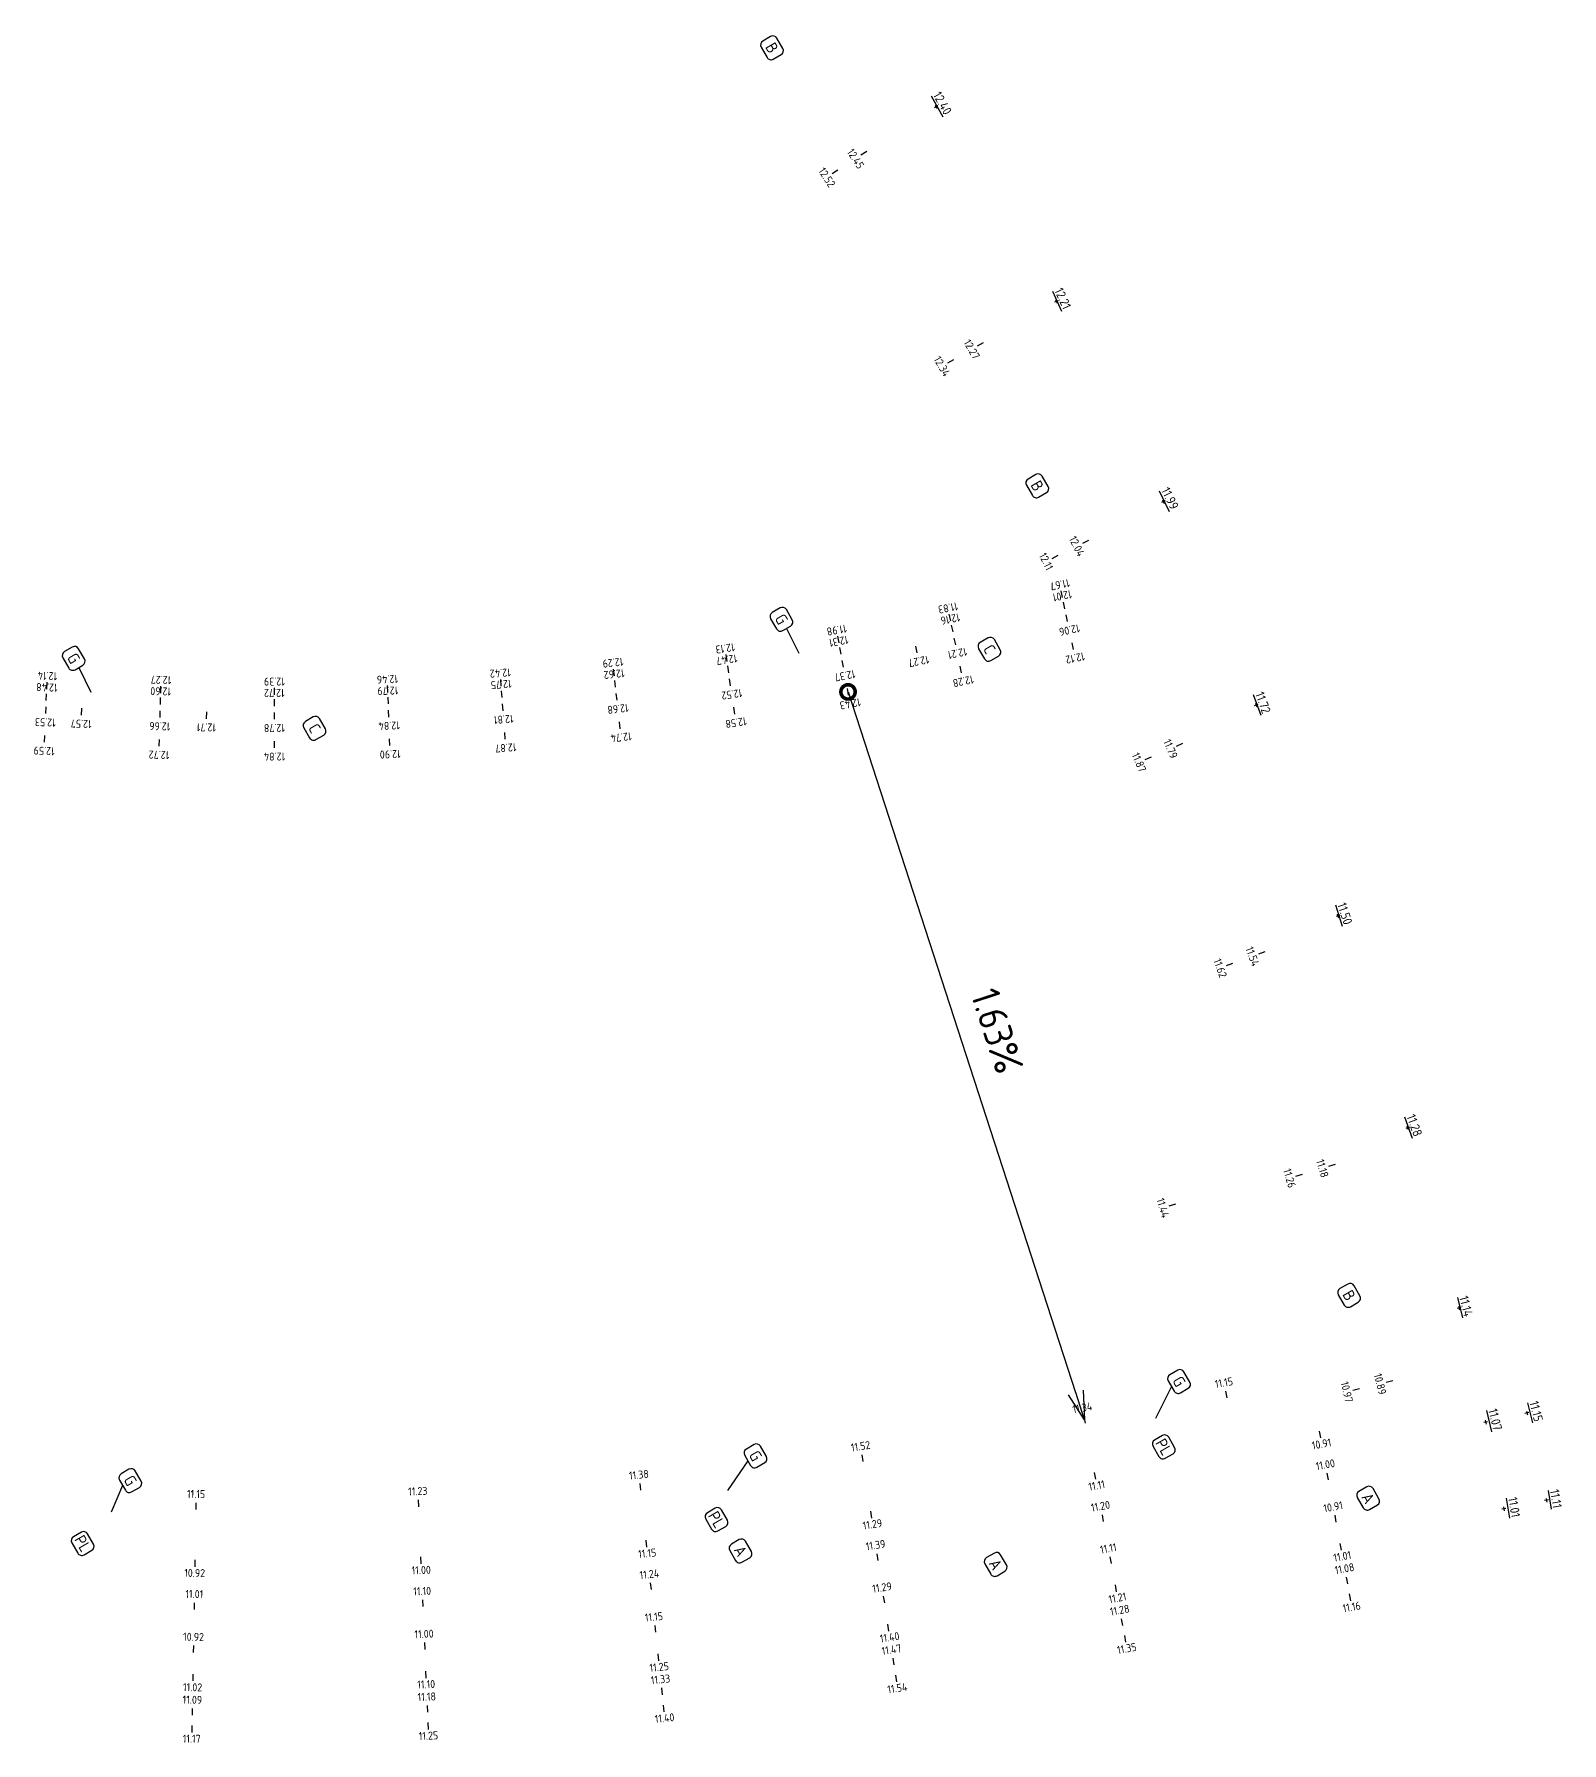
# Model space of a CAD drawing. Header units: metres. Extents: x 117856 to 119829, y 6148158 to 6148674.
# Drawn here: x 119695.1 to 119828.7, y 6148306.2 to 6148455.7 of the extents above; entities that cross this region are included whole.
import ezdxf
from ezdxf.enums import TextEntityAlignment as Align

# ---------------------------------------------------------------- set-up
doc = ezdxf.new("R2010")
doc.units = ezdxf.units.M
doc.header["$LTSCALE"] = 0.4
doc.layers.get('0').update_dxf_attribs({"linetype": 'CONTINUOUS'})
doc.layers.get('DEFPOINTS').update_dxf_attribs({"color": 5, "linetype": 'CONTINUOUS'})
doc.layers.add('05_Öb-typ', color=1, linetype='CONTINUOUS')
doc.layers.add('M-351', color=1, linetype='CONTINUOUS')
doc.styles.add('ISO', font='iso.shx')
doc.styles.add('ISO-Anno-50', font='iso.shx', dxfattribs={"height": 5})
doc.dimstyles.new('BH90', dxfattribs={"dimtxt": 2.5, "dimasz": 2.5, "dimexe": 1.5, "dimexo": 5, "dimgap": 2, "dimtad": 1, "dimzin": 0, "dimdsep": 46, "dimtxsty": 'ISO', "dimblk1": 'ARCHTICK', "dimblk2": 'ARCHTICK', "dimsah": 1, "dimcen": 1.5, "dimadec": 0, "dimazin": 0, "dimtfac": 1, "dimtix": 1, "dimtmove": 0, "dimatfit": 3, "dimldrblk": 'ARCHTICK', "dimfxl": 1, "dimtolj": 1, "dimtzin": 0, "dimarcsym": 0})

# ---------------------------------------------------------------- blocks, each defined once
blk = doc.blocks.new('_zniv')
at = {"color": 0}
for p, q in [((-0.43, 0), (0.43, 0)), ((0, 0.43), (0, -0.43))]:
    blk.add_line(p, q, dxfattribs=at)
at = {"style": 'ISO'}
blk.add_attdef('ZNIV', text='', height=2, dxfattribs=at).set_placement((0, 0), align=Align.BOTTOM_CENTER)
blk = doc.blocks.new('_mkhjd')
blk.add_line((0.75, 0), (-0.75, 0))
at = {"style": 'ISO'}
blk.add_attdef('H', text='', height=1.75, rotation=270, dxfattribs=at).set_placement((0.75, 0), align=Align.CENTER)
blk = doc.blocks.new('_DotSmall')
at = {"color": 0, "linetype": 'ByBlock', "const_width": 0.5}
blk.add_lwpolyline([(-0.0625, 0, 1), (0.0625, 0, 1)], format="xyb", close=True, dxfattribs=at)
blk = doc.blocks.new('_Open30')
at = {"color": 0, "linetype": 'ByBlock', "lineweight": -2}
for p, q in [((-1, 0.268), (0, 0)), ((0, 0), (-1, -0.268)), ((0, 0), (-1, 0))]:
    blk.add_line(p, q, dxfattribs=at)
blk = doc.blocks.new('*D85')
at = {"layer": 'DEFPOINTS', "color": 0, "transparency": 16777216}
for p in [(119766.3, 6148398.12, 12.43), (119786.99, 6148334.45, 11.34), (119786.99, 6148334.45)]:
    blk.add_point(p, dxfattribs=at)
at = {"layer": 'M-351', "color": 0, "lineweight": -2, "transparency": 16777216}
blk.add_line((119766.3, 6148398.12), (119786.21, 6148336.83), dxfattribs=at)
at = {"layer": 'M-351', "color": 0, "lineweight": -2, "transparency": 16777216, "xscale": 2.5, "yscale": 2.5, "zscale": 2.5}
for name, p, rotation in [('_DotSmall', (119766.3, 6148398.12), 107.9976935556587), ('_Open30', (119786.99, 6148334.45), 287.9976935556588)]:
    blk.add_blockref(name, p, dxfattribs=dict(at, rotation=rotation))
at = {"layer": 'M-351', "color": 0, "transparency": 16777216, "insert": (119779.35, 6148368.48), "char_height": 2.5, "attachment_point": 5, "rotation": 287.9977, "style": 'ISO'}
blk.add_mtext('\\A1;1.63%', dxfattribs=at)
blk = doc.blocks.new('_ARCHTICK')
at = {"color": 0, "linetype": 'ByBlock', "const_width": 0.15}
blk.add_lwpolyline([(-0.5, -0.5), (0.5, 0.5)], dxfattribs=at)
blk = doc.blocks.new('_OVERB')
for p, q in [((-2.29, 0.99), (-2.29, -0.99)), ((1.29, 1.99), (-1.29, 1.99)), ((2.29, -0.99), (2.29, 0.99)), ((-1.29, -1.99), (1.29, -1.99))]:
    blk.add_line(p, q)
for centre, start, end in [((-1.29, 0.99), 90, 180), ((1.29, 0.99), 0, 90), ((-1.29, -0.99), 180, 270), ((1.29, -0.99), 270, 0)]:
    blk.add_arc(centre, 1, start, end)
at = {"style": 'ISO'}
blk.add_attdef('NR', text='', height=2.5, dxfattribs=at).set_placement((0, 0), align=Align.MIDDLE_CENTER)

msp = doc.modelspace()

# ---------------------------------------------------------------- linework, layer by layer
at = {"layer": 'M-351'}
for p, q in [((119760.913, 6148403.668), (119761.984, 6148401.515)), ((119699.004, 6148400.245), (119700.075, 6148398.092)), ((119794.582, 6148337.361), (119793.182, 6148334.552)), ((119757.535, 6148330.855), (119755.759, 6148328.255)), ((119702.847, 6148328.693), (119701.832, 6148326.351))]:
    msp.add_line(p, q, dxfattribs=at)

# ---------------------------------------------------------------- block references
at = {"layer": '05_Öb-typ', "rotation": 300.121019869498}
for p, xscale, yscale, zscale, values in [((119759.648, 6148454.466), 0.4000000001749886, 0.4000000001749886, 0.4000000001749886, {'NR': 'B'}), ((119782.854, 6148416.149), 0.4000000001749886, 0.4000000001749886, 0.4000000001749886, {'NR': 'B'}), ((119760.475, 6148404.474), 0.4000000001749886, 0.4000000001749886, 0.4000000001749886, {'NR': 'G'}), ((119778.669, 6148401.851), 0.4000000001749886, 0.4000000001749886, 0.4000000001749886, {'NR': 'C'}), ((119698.566, 6148401.051), 0.4000000001749886, 0.4000000001749886, 0.4000000001749886, {'NR': 'G'}), ((119719.638, 6148394.935), 0.4000000001749886, 0.4000000001749886, 0.4000000001749886, {'NR': 'C'}), ((119810.131, 6148345.327), 0.4000000001749886, 0.4000000001749886, 0.4000000001749886, {'NR': 'B'}), ((119795.256, 6148337.789), 0.4000000001749888, 0.4000000001749888, 0.4000000001749888, {'NR': 'G'}), ((119793.924, 6148332.069), 0.4000000001749886, 0.4000000001749886, 0.4000000001749886, {'NR': 'PL'}), ((119758.209, 6148331.284), 0.4000000001749887, 0.4000000001749887, 0.4000000001749887, {'NR': 'G'}), ((119703.52, 6148329.122), 0.4000000001749887, 0.4000000001749887, 0.4000000001749887, {'NR': 'G'}), ((119811.797, 6148327.585), 0.4000000001749886, 0.4000000001749886, 0.4000000001749886, {'NR': 'A'}), ((119754.799, 6148325.713), 0.4000000001749886, 0.4000000001749886, 0.4000000001749886, {'NR': 'PL'}), ((119699.356, 6148323.617), 0.4000000001749886, 0.4000000001749886, 0.4000000001749886, {'NR': 'PL'}), ((119756.899, 6148322.966), 0.4000000001749886, 0.4000000001749886, 0.4000000001749886, {'NR': 'A'}), ((119779.215, 6148321.79), 0.4000000001749886, 0.4000000001749886, 0.4000000001749886, {'NR': 'A'})]:
    msp.add_blockref('_OVERB', p, dxfattribs=dict(at, xscale=xscale, yscale=yscale, zscale=zscale)).add_auto_attribs(values)
at = {"layer": 'M-351'}
ref = msp.add_blockref('_zniv', (119774.006, 6148449.313), dxfattribs=dict(at, xscale=0.4, yscale=0.4, zscale=0.4, rotation=299.4627386703572))
ref.add_attrib('ZNIV', '%%u12.40', dxfattribs={"layer": '0', "color": 4, "height": 0.8, "rotation": 299.46274, "style": 'ISO'}).set_placement((119774.006, 6148449.313), align=Align.BOTTOM_CENTER)
ref = msp.add_blockref('_mkhjd', (119767.679, 6148445.227), dxfattribs=dict(at, xscale=0.4, yscale=0.4, zscale=0.4, rotation=32.99444454247052))
ref.add_attrib('H', '12.45', dxfattribs={"color": 0, "height": 0.7, "rotation": 302.99444, "style": 'ISO-Anno-50'}).set_placement((119767.259, 6148444.955), align=Align.TOP_CENTER)
ref = msp.add_blockref('_mkhjd', (119765.163, 6148443.593), dxfattribs=dict(at, xscale=0.4, yscale=0.4, zscale=0.4, rotation=32.99444454257699))
ref.add_attrib('H', '12.52', dxfattribs={"color": 0, "height": 0.7, "rotation": 302.99444, "style": 'ISO-Anno-50'}).set_placement((119764.743, 6148443.321), align=Align.TOP_CENTER)
ref = msp.add_blockref('_zniv', (119784.511, 6148432.272), dxfattribs=dict(at, xscale=0.4, yscale=0.4, zscale=0.4, rotation=294.524997177676))
ref.add_attrib('ZNIV', '%%u12.21', dxfattribs={"layer": '0', "color": 4, "height": 0.8, "rotation": 294.525, "style": 'ISO'}).set_placement((119784.511, 6148432.272), align=Align.BOTTOM_CENTER)
ref = msp.add_blockref('_mkhjd', (119777.865, 6148428.512), dxfattribs=dict(at, xscale=0.4, yscale=0.4, zscale=0.4, rotation=29.72039999886137))
ref.add_attrib('H', '12.27', dxfattribs={"color": 0, "height": 0.7, "rotation": 299.7204, "style": 'ISO-Anno-50'}).set_placement((119777.431, 6148428.264), align=Align.TOP_CENTER)
ref = msp.add_blockref('_mkhjd', (119775.259, 6148427.024), dxfattribs=dict(at, xscale=0.4, yscale=0.4, zscale=0.4, rotation=29.72039999894546))
ref.add_attrib('H', '12.34', dxfattribs={"color": 0, "height": 0.7, "rotation": 299.7204, "style": 'ISO-Anno-50'}).set_placement((119774.825, 6148426.776), align=Align.TOP_CENTER)
ref = msp.add_blockref('_zniv', (119793.887, 6148414.769), dxfattribs=dict(at, xscale=0.4, yscale=0.4, zscale=0.4, rotation=296.0538617421579))
ref.add_attrib('ZNIV', '%%u11.99', dxfattribs={"layer": '0', "color": 4, "height": 0.8, "rotation": 296.05386, "style": 'ISO'}).set_placement((119793.887, 6148414.769), align=Align.BOTTOM_CENTER)
ref = msp.add_blockref('_mkhjd', (119787.08, 6148411.242), dxfattribs=dict(at, xscale=0.4, yscale=0.4, zscale=0.4, rotation=26.44635545532992))
ref.add_attrib('H', '12.04', dxfattribs={"color": 0, "height": 0.7, "rotation": 296.44636, "style": 'ISO-Anno-50'}).set_placement((119786.632, 6148411.019), align=Align.TOP_CENTER)
ref = msp.add_blockref('_mkhjd', (119784.394, 6148409.906), dxfattribs=dict(at, xscale=0.4, yscale=0.4, zscale=0.4, rotation=26.44635545529547))
ref.add_attrib('H', '12.11', dxfattribs={"color": 0, "height": 0.7, "rotation": 296.44636, "style": 'ISO-Anno-50'}).set_placement((119783.946, 6148409.683), align=Align.TOP_CENTER)
ref = msp.add_blockref('_mkhjd', (119785.013, 6148406.667), dxfattribs=dict(at, xscale=0.4, yscale=0.4, zscale=0.4, rotation=281.7116017137736))
ref.add_attrib('H', '11.67', dxfattribs={"color": 0, "height": 0.7, "rotation": 191.7116, "style": 'ISO-Anno-50'}).set_placement((119784.912, 6148407.157), align=Align.TOP_CENTER)
ref = msp.add_blockref('_mkhjd', (119775.222, 6148404.638), dxfattribs=dict(at, xscale=0.4, yscale=0.4, zscale=0.4, rotation=281.7116017137736))
ref.add_attrib('H', '11.83', dxfattribs={"color": 0, "height": 0.7, "rotation": 191.7116, "style": 'ISO-Anno-50'}).set_placement((119775.12, 6148405.127), align=Align.TOP_CENTER)
ref = msp.add_blockref('_mkhjd', (119785.216, 6148405.688), dxfattribs=dict(at, xscale=0.4, yscale=0.4, zscale=0.4, rotation=281.7116017137736))
ref.add_attrib('H', '12.01', dxfattribs={"color": 0, "height": 0.7, "rotation": 191.7116, "style": 'ISO-Anno-50'}).set_placement((119785.115, 6148406.178), align=Align.TOP_CENTER)
ref = msp.add_blockref('_mkhjd', (119775.425, 6148403.658), dxfattribs=dict(at, xscale=0.4, yscale=0.4, zscale=0.4, rotation=281.7116017137736))
ref.add_attrib('H', '12.16', dxfattribs={"color": 0, "height": 0.7, "rotation": 191.7116, "style": 'ISO-Anno-50'}).set_placement((119775.323, 6148404.148), align=Align.TOP_CENTER)
ref = msp.add_blockref('_mkhjd', (119785.45, 6148404.562), dxfattribs=dict(at, xscale=0.4, yscale=0.4, zscale=0.4, rotation=281.7116017137736))
ref.add_attrib('H', '12.06', dxfattribs={"color": 0, "height": 0.7, "rotation": 191.7116, "style": 'ISO-Anno-50'}).set_placement((119785.551, 6148404.073), align=Align.BOTTOM_CENTER)
ref = msp.add_blockref('_mkhjd', (119765.464, 6148402.693), dxfattribs=dict(at, xscale=0.4, yscale=0.4, zscale=0.4, rotation=280.3671024652076))
ref.add_attrib('H', '11.98', dxfattribs={"color": 0, "height": 0.7, "rotation": 190.3671, "style": 'ISO-Anno-50'}).set_placement((119765.374, 6148403.185), align=Align.TOP_CENTER)
ref = msp.add_blockref('_mkhjd', (119765.644, 6148401.709), dxfattribs=dict(at, xscale=0.4, yscale=0.4, zscale=0.4, rotation=280.367102465202))
ref.add_attrib('H', '12.31', dxfattribs={"color": 0, "height": 0.7, "rotation": 190.3671, "style": 'ISO-Anno-50'}).set_placement((119765.554, 6148402.201), align=Align.TOP_CENTER)
ref = msp.add_blockref('_mkhjd', (119775.658, 6148402.532), dxfattribs=dict(at, xscale=0.4, yscale=0.4, zscale=0.4, rotation=281.7116017137736))
ref.add_attrib('H', '12.21', dxfattribs={"color": 0, "height": 0.7, "rotation": 191.7116, "style": 'ISO-Anno-50'}).set_placement((119775.759, 6148402.043), align=Align.BOTTOM_CENTER)
ref = msp.add_blockref('_mkhjd', (119755.673, 6148401.082), dxfattribs=dict(at, xscale=0.4, yscale=0.4, zscale=0.4, rotation=278.3143518041086))
ref.add_attrib('H', '12.13', dxfattribs={"color": 0, "height": 0.7, "rotation": 188.31435, "style": 'ISO-Anno-50'}).set_placement((119755.601, 6148401.577), align=Align.TOP_CENTER)
ref = msp.add_blockref('_mkhjd', (119755.818, 6148400.093), dxfattribs=dict(at, xscale=0.4, yscale=0.4, zscale=0.4, rotation=278.3143518040886))
ref.add_attrib('H', '12.47', dxfattribs={"color": 0, "height": 0.7, "rotation": 188.31435, "style": 'ISO-Anno-50'}).set_placement((119755.746, 6148400.588), align=Align.TOP_CENTER)
ref = msp.add_blockref('_mkhjd', (119772.28, 6148401.832), dxfattribs=dict(at, xscale=0.4, yscale=0.4, zscale=0.4, rotation=281.7116017137736))
ref.add_attrib('H', '12.27', dxfattribs={"color": 0, "height": 0.7, "rotation": 191.7116, "style": 'ISO-Anno-50'}).set_placement((119772.381, 6148401.342), align=Align.BOTTOM_CENTER)
ref = msp.add_blockref('_mkhjd', (119785.957, 6148402.114), dxfattribs=dict(at, xscale=0.4, yscale=0.4, zscale=0.4, rotation=281.7116017137736))
ref.add_attrib('H', '12.12', dxfattribs={"color": 0, "height": 0.7, "rotation": 191.7116, "style": 'ISO-Anno-50'}).set_placement((119786.059, 6148401.625), align=Align.BOTTOM_CENTER)
ref = msp.add_blockref('_mkhjd', (119696.227, 6148398.664), dxfattribs=dict(at, xscale=0.4, yscale=0.4, zscale=0.4, rotation=267.5166371614516))
ref.add_attrib('H', '12.14', dxfattribs={"color": 0, "height": 0.7, "rotation": 177.51664, "style": 'ISO-Anno-50'}).set_placement((119696.249, 6148399.163), align=Align.TOP_CENTER)
ref = msp.add_blockref('_mkhjd', (119735.95, 6148398.918), dxfattribs=dict(at, xscale=0.4, yscale=0.4, zscale=0.4, rotation=274.2088504818545))
ref.add_attrib('H', '12.42', dxfattribs={"color": 0, "height": 0.7, "rotation": 184.20885, "style": 'ISO-Anno-50'}).set_placement((119735.913, 6148399.417), align=Align.TOP_CENTER)
ref = msp.add_blockref('_mkhjd', (119745.831, 6148399.824), dxfattribs=dict(at, xscale=0.4, yscale=0.4, zscale=0.4, rotation=276.2616011429873))
ref.add_attrib('H', '12.29', dxfattribs={"color": 0, "height": 0.7, "rotation": 186.2616, "style": 'ISO-Anno-50'}).set_placement((119745.777, 6148400.321), align=Align.TOP_CENTER)
ref = msp.add_blockref('_mkhjd', (119745.94, 6148398.83), dxfattribs=dict(at, xscale=0.4, yscale=0.4, zscale=0.4, rotation=276.2616011429744))
ref.add_attrib('H', '12.62', dxfattribs={"color": 0, "height": 0.7, "rotation": 186.2616, "style": 'ISO-Anno-50'}).set_placement((119745.886, 6148399.327), align=Align.TOP_CENTER)
ref = msp.add_blockref('_mkhjd', (119765.851, 6148400.578), dxfattribs=dict(at, xscale=0.4, yscale=0.4, zscale=0.4, rotation=280.367102465212))
ref.add_attrib('H', '12.37', dxfattribs={"color": 0, "height": 0.7, "rotation": 190.3671, "style": 'ISO-Anno-50'}).set_placement((119765.941, 6148400.086), align=Align.BOTTOM_CENTER)
ref = msp.add_blockref('_mkhjd', (119776.165, 6148400.084), dxfattribs=dict(at, xscale=0.4, yscale=0.4, zscale=0.4, rotation=281.7116017137736))
ref.add_attrib('H', '12.28', dxfattribs={"color": 0, "height": 0.7, "rotation": 191.7116, "style": 'ISO-Anno-50'}).set_placement((119776.267, 6148399.595), align=Align.BOTTOM_CENTER)
ref = msp.add_blockref('_mkhjd', (119696.184, 6148397.665), dxfattribs=dict(at, xscale=0.4, yscale=0.4, zscale=0.4, rotation=267.5166371614502))
ref.add_attrib('H', '12.48', dxfattribs={"color": 0, "height": 0.7, "rotation": 177.51664, "style": 'ISO-Anno-50'}).set_placement((119696.205, 6148398.164), align=Align.TOP_CENTER)
ref = msp.add_blockref('_mkhjd', (119706.158, 6148397.317), dxfattribs=dict(at, xscale=0.4, yscale=0.4, zscale=0.4, rotation=268.4898456097216))
ref.add_attrib('H', '12.60', dxfattribs={"color": 0, "height": 0.7, "rotation": 178.48985, "style": 'ISO-Anno-50'}).set_placement((119706.171, 6148397.817), align=Align.TOP_CENTER)
ref = msp.add_blockref('_mkhjd', (119706.184, 6148398.316), dxfattribs=dict(at, xscale=0.4, yscale=0.4, zscale=0.4, rotation=268.4898456097228))
ref.add_attrib('H', '12.27', dxfattribs={"color": 0, "height": 0.7, "rotation": 178.48985, "style": 'ISO-Anno-50'}).set_placement((119706.198, 6148398.816), align=Align.TOP_CENTER)
ref = msp.add_blockref('_mkhjd', (119716.124, 6148397.172), dxfattribs=dict(at, xscale=0.4, yscale=0.4, zscale=0.4, rotation=270.1033491596399))
ref.add_attrib('H', '12.72', dxfattribs={"color": 0, "height": 0.7, "rotation": 180.10335, "style": 'ISO-Anno-50'}).set_placement((119716.123, 6148397.672), align=Align.TOP_CENTER)
ref = msp.add_blockref('_mkhjd', (119716.122, 6148398.172), dxfattribs=dict(at, xscale=0.4, yscale=0.4, zscale=0.4, rotation=270.103349159638))
ref.add_attrib('H', '12.39', dxfattribs={"color": 0, "height": 0.7, "rotation": 180.10335, "style": 'ISO-Anno-50'}).set_placement((119716.121, 6148398.672), align=Align.TOP_CENTER)
ref = msp.add_blockref('_mkhjd', (119726.043, 6148398.367), dxfattribs=dict(at, xscale=0.4, yscale=0.4, zscale=0.4, rotation=272.1560998207533))
ref.add_attrib('H', '12.46', dxfattribs={"color": 0, "height": 0.7, "rotation": 182.1561, "style": 'ISO-Anno-50'}).set_placement((119726.024, 6148398.867), align=Align.TOP_CENTER)
ref = msp.add_blockref('_mkhjd', (119726.081, 6148397.368), dxfattribs=dict(at, xscale=0.4, yscale=0.4, zscale=0.4, rotation=272.1560998207561))
ref.add_attrib('H', '12.79', dxfattribs={"color": 0, "height": 0.7, "rotation": 182.1561, "style": 'ISO-Anno-50'}).set_placement((119726.062, 6148397.868), align=Align.TOP_CENTER)
ref = msp.add_blockref('_mkhjd', (119736.023, 6148397.921), dxfattribs=dict(at, xscale=0.4, yscale=0.4, zscale=0.4, rotation=274.2088504818581))
ref.add_attrib('H', '12.75', dxfattribs={"color": 0, "height": 0.7, "rotation": 184.20885, "style": 'ISO-Anno-50'}).set_placement((119735.987, 6148398.42), align=Align.TOP_CENTER)
ref = msp.add_blockref('_mkhjd', (119755.984, 6148398.955), dxfattribs=dict(at, xscale=0.4, yscale=0.4, zscale=0.4, rotation=278.3143518040955))
ref.add_attrib('H', '12.52', dxfattribs={"color": 0, "height": 0.7, "rotation": 188.31435, "style": 'ISO-Anno-50'}).set_placement((119756.057, 6148398.46), align=Align.BOTTOM_CENTER)
ref = msp.add_blockref('_mkhjd', (119766.301, 6148398.119), dxfattribs=dict(at, xscale=0.4, yscale=0.4, zscale=0.4, rotation=280.3671024652271))
ref.add_attrib('H', '12.43', dxfattribs={"color": 0, "height": 0.7, "rotation": 190.3671, "style": 'ISO-Anno-50'}).set_placement((119766.391, 6148397.627), align=Align.BOTTOM_CENTER)
ref = msp.add_blockref('_mkhjd', (119696.134, 6148396.516), dxfattribs=dict(at, xscale=0.4, yscale=0.4, zscale=0.4, rotation=267.5166371614508))
ref.add_attrib('H', '12.53', dxfattribs={"color": 0, "height": 0.7, "rotation": 177.51664, "style": 'ISO-Anno-50'}).set_placement((119696.112, 6148396.016), align=Align.BOTTOM_CENTER)
ref = msp.add_blockref('_mkhjd', (119736.108, 6148396.774), dxfattribs=dict(at, xscale=0.4, yscale=0.4, zscale=0.4, rotation=274.2088504818597))
ref.add_attrib('H', '12.81', dxfattribs={"color": 0, "height": 0.7, "rotation": 184.20885, "style": 'ISO-Anno-50'}).set_placement((119736.145, 6148396.275), align=Align.BOTTOM_CENTER)
ref = msp.add_blockref('_mkhjd', (119746.066, 6148397.686), dxfattribs=dict(at, xscale=0.4, yscale=0.4, zscale=0.4, rotation=276.2616011429757))
ref.add_attrib('H', '12.68', dxfattribs={"color": 0, "height": 0.7, "rotation": 186.2616, "style": 'ISO-Anno-50'}).set_placement((119746.12, 6148397.189), align=Align.BOTTOM_CENTER)
ref = msp.add_blockref('_mkhjd', (119756.346, 6148396.481), dxfattribs=dict(at, xscale=0.4, yscale=0.4, zscale=0.4, rotation=278.3143518040835))
ref.add_attrib('H', '12.58', dxfattribs={"color": 0, "height": 0.7, "rotation": 188.31435, "style": 'ISO-Anno-50'}).set_placement((119756.418, 6148395.986), align=Align.BOTTOM_CENTER)
ref = msp.add_blockref('_zniv', (119801.997, 6148396.964), dxfattribs=dict(at, xscale=0.4, yscale=0.4, zscale=0.4, rotation=289.7603016489656))
ref.add_attrib('ZNIV', '%%u11.72', dxfattribs={"layer": '0', "color": 4, "height": 0.8, "rotation": 289.7603, "style": 'ISO', "width": 1}).set_placement((119801.997, 6148396.964), align=Align.BOTTOM_CENTER)
ref = msp.add_blockref('_mkhjd', (119699.261, 6148396.388), dxfattribs=dict(at, xscale=0.4, yscale=0.4, zscale=0.4, rotation=267.8212514057583))
ref.add_attrib('H', '12.57', dxfattribs={"color": 0, "height": 0.7, "rotation": 177.82125, "style": 'ISO-Anno-50'}).set_placement((119699.242, 6148395.889), align=Align.BOTTOM_CENTER)
ref = msp.add_blockref('_mkhjd', (119706.128, 6148396.167), dxfattribs=dict(at, xscale=0.4, yscale=0.4, zscale=0.4, rotation=268.4898456097224))
ref.add_attrib('H', '12.66', dxfattribs={"color": 0, "height": 0.7, "rotation": 178.48985, "style": 'ISO-Anno-50'}).set_placement((119706.115, 6148395.667), align=Align.BOTTOM_CENTER)
ref = msp.add_blockref('_mkhjd', (119710.197, 6148396.074), dxfattribs=dict(at, xscale=0.4, yscale=0.4, zscale=0.4, rotation=268.8860680176))
ref.add_attrib('H', '12.71', dxfattribs={"color": 0, "height": 0.7, "rotation": 178.88607, "style": 'ISO-Anno-50'}).set_placement((119710.187, 6148395.574), align=Align.BOTTOM_CENTER)
ref = msp.add_blockref('_mkhjd', (119716.126, 6148396.022), dxfattribs=dict(at, xscale=0.4, yscale=0.4, zscale=0.4, rotation=270.1033491596391))
ref.add_attrib('H', '12.78', dxfattribs={"color": 0, "height": 0.7, "rotation": 180.10335, "style": 'ISO-Anno-50'}).set_placement((119716.127, 6148395.522), align=Align.BOTTOM_CENTER)
ref = msp.add_blockref('_mkhjd', (119726.124, 6148396.219), dxfattribs=dict(at, xscale=0.4, yscale=0.4, zscale=0.4, rotation=272.1560998207549))
ref.add_attrib('H', '12.84', dxfattribs={"color": 0, "height": 0.7, "rotation": 182.1561, "style": 'ISO-Anno-50'}).set_placement((119726.143, 6148395.719), align=Align.BOTTOM_CENTER)
ref = msp.add_blockref('_mkhjd', (119746.338, 6148395.201), dxfattribs=dict(at, xscale=0.4, yscale=0.4, zscale=0.4, rotation=276.2616011429753))
ref.add_attrib('H', '12.74', dxfattribs={"color": 0, "height": 0.7, "rotation": 186.2616, "style": 'ISO-Anno-50'}).set_placement((119746.393, 6148394.704), align=Align.BOTTOM_CENTER)
ref = msp.add_blockref('_mkhjd', (119696.026, 6148394.018), dxfattribs=dict(at, xscale=0.4, yscale=0.4, zscale=0.4, rotation=267.5166371614515))
ref.add_attrib('H', '12.59', dxfattribs={"color": 0, "height": 0.7, "rotation": 177.51664, "style": 'ISO-Anno-50'}).set_placement((119696.004, 6148393.518), align=Align.BOTTOM_CENTER)
ref = msp.add_blockref('_mkhjd', (119706.062, 6148393.668), dxfattribs=dict(at, xscale=0.4, yscale=0.4, zscale=0.4, rotation=268.4898456097228))
ref.add_attrib('H', '12.72', dxfattribs={"color": 0, "height": 0.7, "rotation": 178.48985, "style": 'ISO-Anno-50'}).set_placement((119706.049, 6148393.168), align=Align.BOTTOM_CENTER)
ref = msp.add_blockref('_mkhjd', (119716.131, 6148393.522), dxfattribs=dict(at, xscale=0.4, yscale=0.4, zscale=0.4, rotation=270.1033491596378))
ref.add_attrib('H', '12.84', dxfattribs={"color": 0, "height": 0.7, "rotation": 180.10335, "style": 'ISO-Anno-50'}).set_placement((119716.132, 6148393.022), align=Align.BOTTOM_CENTER)
ref = msp.add_blockref('_mkhjd', (119726.218, 6148393.721), dxfattribs=dict(at, xscale=0.4, yscale=0.4, zscale=0.4, rotation=272.1560998207588))
ref.add_attrib('H', '12.90', dxfattribs={"color": 0, "height": 0.7, "rotation": 182.1561, "style": 'ISO-Anno-50'}).set_placement((119726.237, 6148393.221), align=Align.BOTTOM_CENTER)
ref = msp.add_blockref('_mkhjd', (119736.291, 6148394.281), dxfattribs=dict(at, xscale=0.4, yscale=0.4, zscale=0.4, rotation=274.2088504818658))
ref.add_attrib('H', '12.87', dxfattribs={"color": 0, "height": 0.7, "rotation": 184.20885, "style": 'ISO-Anno-50'}).set_placement((119736.328, 6148393.782), align=Align.BOTTOM_CENTER)
ref = msp.add_blockref('_mkhjd', (119795.293, 6148393.474), dxfattribs=dict(at, xscale=0.4, yscale=0.4, zscale=0.4, rotation=23.17231091171174))
ref.add_attrib('H', '11.79', dxfattribs={"color": 0, "height": 0.7, "rotation": 293.17231, "style": 'ISO-Anno-50'}).set_placement((119794.833, 6148393.277), align=Align.TOP_CENTER)
ref = msp.add_blockref('_mkhjd', (119792.535, 6148392.293), dxfattribs=dict(at, xscale=0.4, yscale=0.4, zscale=0.4, rotation=23.17231091182126))
ref.add_attrib('H', '11.87', dxfattribs={"color": 0, "height": 0.7, "rotation": 293.17231, "style": 'ISO-Anno-50'}).set_placement((119792.075, 6148392.096), align=Align.TOP_CENTER)
ref = msp.add_blockref('_zniv', (119809.152, 6148378.532), dxfattribs=dict(at, xscale=0.4, yscale=0.4, zscale=0.4, rotation=288.0519467266638))
ref.add_attrib('ZNIV', '%%u11.50', dxfattribs={"layer": '0', "color": 4, "height": 0.8, "rotation": 288.05195, "style": 'ISO'}).set_placement((119809.152, 6148378.532), align=Align.BOTTOM_CENTER)
ref = msp.add_blockref('_mkhjd', (119799.657, 6148374.245), dxfattribs=dict(at, xscale=0.4, yscale=0.4, zscale=0.4, rotation=19.89826636814048))
ref.add_attrib('H', '11.62', dxfattribs={"color": 0, "height": 0.7, "rotation": 289.89827, "style": 'ISO-Anno-50'}).set_placement((119799.187, 6148374.074), align=Align.TOP_CENTER)
ref = msp.add_blockref('_mkhjd', (119802.478, 6148375.266), dxfattribs=dict(at, xscale=0.4, yscale=0.4, zscale=0.4, rotation=19.89826636814928))
ref.add_attrib('H', '11.54', dxfattribs={"color": 0, "height": 0.7, "rotation": 289.89827, "style": 'ISO-Anno-50'}).set_placement((119802.008, 6148375.096), align=Align.TOP_CENTER)
ref = msp.add_blockref('_zniv', (119815.246, 6148359.987), dxfattribs=dict(at, xscale=0.4, yscale=0.4, zscale=0.4, rotation=289.8136565594306))
ref.add_attrib('ZNIV', '%%u11.28', dxfattribs={"layer": '0', "color": 4, "height": 0.8, "rotation": 289.81366, "style": 'ISO'}).set_placement((119815.246, 6148359.987), align=Align.BOTTOM_CENTER)
ref = msp.add_blockref('_mkhjd', (119805.737, 6148355.819), dxfattribs=dict(at, xscale=0.4, yscale=0.4, zscale=0.4, rotation=16.62422182456131))
ref.add_attrib('H', '11.26', dxfattribs={"color": 0, "height": 0.7, "rotation": 286.62422, "style": 'ISO-Anno-50'}).set_placement((119805.258, 6148355.676), align=Align.TOP_CENTER)
ref = msp.add_blockref('_mkhjd', (119808.612, 6148356.677), dxfattribs=dict(at, xscale=0.4, yscale=0.4, zscale=0.4, rotation=16.62422182454933))
ref.add_attrib('H', '11.18', dxfattribs={"color": 0, "height": 0.7, "rotation": 286.62422, "style": 'ISO-Anno-50'}).set_placement((119808.133, 6148356.534), align=Align.TOP_CENTER)
ref = msp.add_blockref('_mkhjd', (119794.66, 6148353.214, -11.695), dxfattribs=dict(at, xscale=0.3999999999999997, yscale=0.3999999999999997, zscale=0.3999999999999997, rotation=16.62422182456132))
ref.add_attrib('H', '11.44', dxfattribs={"color": 0, "height": 0.7, "rotation": 286.62422, "style": 'ISO-Anno-50'}).set_placement((119794.181, 6148353.071, -11.695), align=Align.TOP_CENTER)
ref = msp.add_blockref('_zniv', (119819.744, 6148344.22), dxfattribs=dict(at, xscale=0.4, yscale=0.4, zscale=0.4, rotation=284.2032760435783))
ref.add_attrib('ZNIV', '%%u11.14', dxfattribs={"layer": '0', "color": 4, "height": 0.8, "rotation": 284.20328, "style": 'ISO'}).set_placement((119819.744, 6148344.22), align=Align.BOTTOM_CENTER)
ref = msp.add_blockref('_mkhjd', (119813.674, 6148337.768), dxfattribs=dict(at, xscale=0.4, yscale=0.4, zscale=0.4, rotation=13.35017728080349))
ref.add_attrib('H', '10.89', dxfattribs={"color": 0, "height": 0.7, "rotation": 283.35018, "style": 'ISO-Anno-50'}).set_placement((119813.188, 6148337.653), align=Align.TOP_CENTER)
ref = msp.add_blockref('_mkhjd', (119799.371, 6148336.65, -11.695), dxfattribs=dict(at, xscale=0.4000000000000001, yscale=0.4000000000000001, zscale=0.4000000000000001, rotation=100.4671676217558))
ref.add_attrib('H', '11.15', dxfattribs={"color": 0, "height": 0.7, "rotation": 10.46717, "style": 'ISO-Anno-50'}).set_placement((119799.28, 6148337.142, -11.695), align=Align.BOTTOM_CENTER)
ref = msp.add_blockref('_mkhjd', (119810.755, 6148337.076), dxfattribs=dict(at, xscale=0.4, yscale=0.4, zscale=0.4, rotation=13.35017728081811))
ref.add_attrib('H', '10.97', dxfattribs={"color": 0, "height": 0.7, "rotation": 283.35018, "style": 'ISO-Anno-50'}).set_placement((119810.269, 6148336.96), align=Align.TOP_CENTER)
ref = msp.add_blockref('_mkhjd', (119786.986, 6148334.448), dxfattribs=dict(at, xscale=0.4, yscale=0.4, zscale=0.4, rotation=100.4671676217558))
ref.add_attrib('H', '11.34', dxfattribs={"color": 0, "height": 0.7, "rotation": 10.46717, "style": 'ISO-Anno-50'}).set_placement((119786.895, 6148334.939), align=Align.BOTTOM_CENTER)
ref = msp.add_blockref('_zniv', (119825.679, 6148335.031), dxfattribs=dict(at, xscale=0.4, yscale=0.4, zscale=0.4, rotation=283.9612316634617))
ref.add_attrib('ZNIV', '%%u11.15', dxfattribs={"layer": '0', "color": 4, "height": 0.8, "rotation": 283.96123, "style": 'ISO'}).set_placement((119825.877, 6148335.034), align=Align.BOTTOM_CENTER)
ref = msp.add_blockref('_zniv', (119822.076, 6148334.234), dxfattribs=dict(at, xscale=0.4, yscale=0.4, zscale=0.4, rotation=283.9612316634617))
ref.add_attrib('ZNIV', '%%u11.07', dxfattribs={"layer": '0', "color": 4, "height": 0.8, "rotation": 283.96123, "style": 'ISO'}).set_placement((119822.289, 6148334.313), align=Align.BOTTOM_CENTER)
ref = msp.add_blockref('_mkhjd', (119767.556, 6148331.082), dxfattribs=dict(at, xscale=0.4, yscale=0.4, zscale=0.4, rotation=98.63594620355256))
ref.add_attrib('H', '11.52', dxfattribs={"color": 0, "height": 0.7, "rotation": 8.63595, "style": 'ISO-Anno-50'}).set_placement((119767.481, 6148331.576), align=Align.BOTTOM_CENTER)
ref = msp.add_blockref('_mkhjd', (119807.562, 6148333.164), dxfattribs=dict(at, xscale=0.4, yscale=0.4, zscale=0.4, rotation=100.4671676217558))
ref.add_attrib('H', '10.91', dxfattribs={"color": 0, "height": 0.7, "rotation": 10.46717, "style": 'ISO-Anno-50'}).set_placement((119807.653, 6148332.673), align=Align.TOP_CENTER)
ref = msp.add_blockref('_mkhjd', (119748.118, 6148328.58), dxfattribs=dict(at, xscale=0.4, yscale=0.4, zscale=0.4, rotation=96.01997124055345))
ref.add_attrib('H', '11.38', dxfattribs={"color": 0, "height": 0.7, "rotation": 6.01997, "style": 'ISO-Anno-50'}).set_placement((119748.065, 6148329.078), align=Align.BOTTOM_CENTER)
ref = msp.add_blockref('_mkhjd', (119787.894, 6148329.531), dxfattribs=dict(at, xscale=0.4, yscale=0.4, zscale=0.4, rotation=100.4671676217558))
ref.add_attrib('H', '11.11', dxfattribs={"color": 0, "height": 0.7, "rotation": 10.46717, "style": 'ISO-Anno-50'}).set_placement((119787.985, 6148329.039), align=Align.TOP_CENTER)
ref = msp.add_blockref('_mkhjd', (119808.243, 6148329.477), dxfattribs=dict(at, xscale=0.4, yscale=0.4, zscale=0.4, rotation=100.4671676217558))
ref.add_attrib('H', '11.00', dxfattribs={"color": 0, "height": 0.7, "rotation": 10.46717, "style": 'ISO-Anno-50'}).set_placement((119808.152, 6148329.968), align=Align.BOTTOM_CENTER)
ref = msp.add_blockref('_mkhjd', (119709.256, 6148326.888), dxfattribs=dict(at, xscale=0.4, yscale=0.4, zscale=0.4, rotation=88.96818299279143))
ref.add_attrib('H', '11.15', dxfattribs={"color": 0, "height": 0.7, "rotation": 358.96818, "style": 'ISO-Anno-50'}).set_placement((119709.265, 6148327.388), align=Align.BOTTOM_CENTER)
ref = msp.add_blockref('_mkhjd', (119728.713, 6148327.136), dxfattribs=dict(at, xscale=0.4, yscale=0.4, zscale=0.4, rotation=92.49407711667313))
ref.add_attrib('H', '11.23', dxfattribs={"color": 0, "height": 0.7, "rotation": 2.49408, "style": 'ISO-Anno-50'}).set_placement((119728.691, 6148327.635), align=Align.BOTTOM_CENTER)
ref = msp.add_blockref('_zniv', (119827.399, 6148327.397), dxfattribs=dict(at, xscale=0.4, yscale=0.4, zscale=0.4, rotation=279.5200870917292))
ref.add_attrib('ZNIV', '%%u11.11', dxfattribs={"layer": '0', "color": 4, "height": 0.8, "rotation": 279.52009, "style": 'ISO'}).set_placement((119827.591, 6148327.43), align=Align.BOTTOM_CENTER)
ref = msp.add_blockref('_mkhjd', (119788.576, 6148325.843), dxfattribs=dict(at, xscale=0.4, yscale=0.4, zscale=0.4, rotation=100.4671676217558))
ref.add_attrib('H', '11.20', dxfattribs={"color": 0, "height": 0.7, "rotation": 10.46717, "style": 'ISO-Anno-50'}).set_placement((119788.485, 6148326.335), align=Align.BOTTOM_CENTER)
ref = msp.add_blockref('_mkhjd', (119808.924, 6148325.789), dxfattribs=dict(at, xscale=0.4, yscale=0.4, zscale=0.4, rotation=100.4671676217558))
ref.add_attrib('H', '10.91', dxfattribs={"color": 0, "height": 0.7, "rotation": 10.46717, "style": 'ISO-Anno-50'}).set_placement((119808.833, 6148326.281), align=Align.BOTTOM_CENTER)
ref = msp.add_blockref('_zniv', (119823.664, 6148326.658), dxfattribs=dict(at, xscale=0.4, yscale=0.4, zscale=0.4, rotation=279.5200870917292))
ref.add_attrib('ZNIV', '%%u11.01', dxfattribs={"layer": '0', "color": 4, "height": 0.8, "rotation": 279.52009, "style": 'ISO'}).set_placement((119823.942, 6148326.69), align=Align.BOTTOM_CENTER)
ref = msp.add_blockref('_mkhjd', (119768.307, 6148326.139), dxfattribs=dict(at, xscale=0.4, yscale=0.4, zscale=0.4, rotation=98.63594620355161))
ref.add_attrib('H', '11.29', dxfattribs={"color": 0, "height": 0.7, "rotation": 8.63595, "style": 'ISO-Anno-50'}).set_placement((119768.382, 6148325.644), align=Align.TOP_CENTER)
ref = msp.add_blockref('_mkhjd', (119748.642, 6148323.608), dxfattribs=dict(at, xscale=0.4, yscale=0.4, zscale=0.4, rotation=96.01997124055737))
ref.add_attrib('H', '11.15', dxfattribs={"color": 0, "height": 0.7, "rotation": 6.01997, "style": 'ISO-Anno-50'}).set_placement((119748.695, 6148323.111), align=Align.TOP_CENTER)
ref = msp.add_blockref('_mkhjd', (119768.87, 6148322.431), dxfattribs=dict(at, xscale=0.4, yscale=0.4, zscale=0.4, rotation=98.63594620355188))
ref.add_attrib('H', '11.39', dxfattribs={"color": 0, "height": 0.7, "rotation": 8.63595, "style": 'ISO-Anno-50'}).set_placement((119768.795, 6148322.926), align=Align.BOTTOM_CENTER)
ref = msp.add_blockref('_mkhjd', (119789.257, 6148322.156), dxfattribs=dict(at, xscale=0.4, yscale=0.4, zscale=0.4, rotation=100.4671676217558))
ref.add_attrib('H', '11.11', dxfattribs={"color": 0, "height": 0.7, "rotation": 10.46717, "style": 'ISO-Anno-50'}).set_placement((119789.166, 6148322.647), align=Align.BOTTOM_CENTER)
ref = msp.add_blockref('_mkhjd', (119809.378, 6148323.331), dxfattribs=dict(at, xscale=0.4, yscale=0.4, zscale=0.4, rotation=100.4671676217558))
ref.add_attrib('H', '11.01', dxfattribs={"color": 0, "height": 0.7, "rotation": 10.46717, "style": 'ISO-Anno-50'}).set_placement((119809.469, 6148322.839), align=Align.TOP_CENTER)
ref = msp.add_blockref('_mkhjd', (119709.166, 6148321.888), dxfattribs=dict(at, xscale=0.4, yscale=0.4, zscale=0.4, rotation=88.96818299279208))
ref.add_attrib('H', '10.92', dxfattribs={"color": 0, "height": 0.7, "rotation": 358.96818, "style": 'ISO-Anno-50'}).set_placement((119709.157, 6148321.388), align=Align.TOP_CENTER)
ref = msp.add_blockref('_mkhjd', (119728.931, 6148322.141), dxfattribs=dict(at, xscale=0.4, yscale=0.4, zscale=0.4, rotation=92.49407711667223))
ref.add_attrib('H', '11.00', dxfattribs={"color": 0, "height": 0.7, "rotation": 2.49408, "style": 'ISO-Anno-50'}).set_placement((119728.952, 6148321.641), align=Align.TOP_CENTER)
ref = msp.add_blockref('_mkhjd', (119749.035, 6148319.879), dxfattribs=dict(at, xscale=0.4, yscale=0.4, zscale=0.4, rotation=96.01997124055532))
ref.add_attrib('H', '11.24', dxfattribs={"color": 0, "height": 0.7, "rotation": 6.01997, "style": 'ISO-Anno-50'}).set_placement((119748.983, 6148320.376), align=Align.BOTTOM_CENTER)
ref = msp.add_blockref('_mkhjd', (119809.923, 6148320.381), dxfattribs=dict(at, xscale=0.4, yscale=0.4, zscale=0.4, rotation=100.4671676217558))
ref.add_attrib('H', '11.08', dxfattribs={"color": 0, "height": 0.7, "rotation": 10.46717, "style": 'ISO-Anno-50'}).set_placement((119809.833, 6148320.872), align=Align.BOTTOM_CENTER)
ref = msp.add_blockref('_mkhjd', (119709.099, 6148318.139), dxfattribs=dict(at, xscale=0.4, yscale=0.4, zscale=0.4, rotation=88.96818299279208))
ref.add_attrib('H', '11.01', dxfattribs={"color": 0, "height": 0.7, "rotation": 358.96818, "style": 'ISO-Anno-50'}).set_placement((119709.108, 6148318.639), align=Align.BOTTOM_CENTER)
ref = msp.add_blockref('_mkhjd', (119729.094, 6148318.394), dxfattribs=dict(at, xscale=0.4, yscale=0.4, zscale=0.4, rotation=92.4940771166764))
ref.add_attrib('H', '11.10', dxfattribs={"color": 0, "height": 0.7, "rotation": 2.49408, "style": 'ISO-Anno-50'}).set_placement((119729.072, 6148318.894), align=Align.BOTTOM_CENTER)
ref = msp.add_blockref('_mkhjd', (119769.433, 6148318.724), dxfattribs=dict(at, xscale=0.4, yscale=0.4, zscale=0.4, rotation=98.6359462035521))
ref.add_attrib('H', '11.29', dxfattribs={"color": 0, "height": 0.7, "rotation": 8.63595, "style": 'ISO-Anno-50'}).set_placement((119769.358, 6148319.218), align=Align.BOTTOM_CENTER)
ref = msp.add_blockref('_mkhjd', (119789.711, 6148319.697), dxfattribs=dict(at, xscale=0.4, yscale=0.4, zscale=0.4, rotation=100.4671676217558))
ref.add_attrib('H', '11.21', dxfattribs={"color": 0, "height": 0.7, "rotation": 10.46717, "style": 'ISO-Anno-50'}).set_placement((119789.802, 6148319.206), align=Align.TOP_CENTER)
ref = msp.add_blockref('_mkhjd', (119810.196, 6148318.906), dxfattribs=dict(at, xscale=0.4, yscale=0.4, zscale=0.4, rotation=100.4671676217558))
ref.add_attrib('H', '11.16', dxfattribs={"color": 0, "height": 0.7, "rotation": 10.46717, "style": 'ISO-Anno-50'}).set_placement((119810.287, 6148318.414), align=Align.TOP_CENTER)
ref = msp.add_blockref('_mkhjd', (119749.429, 6148316.149), dxfattribs=dict(at, xscale=0.4, yscale=0.4, zscale=0.4, rotation=96.01997124055332))
ref.add_attrib('H', '11.15', dxfattribs={"color": 0, "height": 0.7, "rotation": 6.01997, "style": 'ISO-Anno-50'}).set_placement((119749.376, 6148316.646), align=Align.BOTTOM_CENTER)
ref = msp.add_blockref('_mkhjd', (119790.256, 6148316.747), dxfattribs=dict(at, xscale=0.4, yscale=0.4, zscale=0.4, rotation=100.4671676217558))
ref.add_attrib('H', '11.28', dxfattribs={"color": 0, "height": 0.7, "rotation": 10.46717, "style": 'ISO-Anno-50'}).set_placement((119790.165, 6148317.239), align=Align.BOTTOM_CENTER)
ref = msp.add_blockref('_mkhjd', (119729.257, 6148314.648), dxfattribs=dict(at, xscale=0.4, yscale=0.4, zscale=0.4, rotation=92.49407711668046))
ref.add_attrib('H', '11.00', dxfattribs={"color": 0, "height": 0.7, "rotation": 2.49408, "style": 'ISO-Anno-50'}).set_placement((119729.235, 6148315.147), align=Align.BOTTOM_CENTER)
ref = msp.add_blockref('_mkhjd', (119769.809, 6148316.252), dxfattribs=dict(at, xscale=0.4, yscale=0.4, zscale=0.4, rotation=98.63594620355164))
ref.add_attrib('H', '11.40', dxfattribs={"color": 0, "height": 0.7, "rotation": 8.63595, "style": 'ISO-Anno-50'}).set_placement((119769.884, 6148315.758), align=Align.TOP_CENTER)
ref = msp.add_blockref('_mkhjd', (119709.031, 6148314.39), dxfattribs=dict(at, xscale=0.4, yscale=0.4, zscale=0.4, rotation=88.968182992792))
ref.add_attrib('H', '10.92', dxfattribs={"color": 0, "height": 0.7, "rotation": 358.96818, "style": 'ISO-Anno-50'}).set_placement((119709.04, 6148314.89), align=Align.BOTTOM_CENTER)
ref = msp.add_blockref('_mkhjd', (119770.259, 6148313.286), dxfattribs=dict(at, xscale=0.4, yscale=0.4, zscale=0.4, rotation=98.63594620354796))
ref.add_attrib('H', '11.47', dxfattribs={"color": 0, "height": 0.7, "rotation": 8.63595, "style": 'ISO-Anno-50'}).set_placement((119770.184, 6148313.781), align=Align.BOTTOM_CENTER)
ref = msp.add_blockref('_mkhjd', (119790.529, 6148315.272), dxfattribs=dict(at, xscale=0.4, yscale=0.4, zscale=0.4, rotation=100.4671676217558))
ref.add_attrib('H', '11.35', dxfattribs={"color": 0, "height": 0.7, "rotation": 10.46717, "style": 'ISO-Anno-50'}).set_placement((119790.62, 6148314.781), align=Align.TOP_CENTER)
ref = msp.add_blockref('_mkhjd', (119749.691, 6148313.663), dxfattribs=dict(at, xscale=0.4, yscale=0.4, zscale=0.4, rotation=96.01997124054805))
ref.add_attrib('H', '11.25', dxfattribs={"color": 0, "height": 0.7, "rotation": 6.01997, "style": 'ISO-Anno-50'}).set_placement((119749.743, 6148313.166), align=Align.TOP_CENTER)
ref = msp.add_blockref('_mkhjd', (119708.986, 6148311.89), dxfattribs=dict(at, xscale=0.4, yscale=0.4, zscale=0.4, rotation=88.96818299279087))
ref.add_attrib('H', '11.02', dxfattribs={"color": 0, "height": 0.7, "rotation": 358.96818, "style": 'ISO-Anno-50'}).set_placement((119708.977, 6148311.39), align=Align.TOP_CENTER)
ref = msp.add_blockref('_mkhjd', (119729.366, 6148312.15), dxfattribs=dict(at, xscale=0.4, yscale=0.4, zscale=0.4, rotation=92.49407711667995))
ref.add_attrib('H', '11.10', dxfattribs={"color": 0, "height": 0.7, "rotation": 2.49408, "style": 'ISO-Anno-50'}).set_placement((119729.387, 6148311.651), align=Align.TOP_CENTER)
ref = msp.add_blockref('_mkhjd', (119750.006, 6148310.68), dxfattribs=dict(at, xscale=0.4, yscale=0.4, zscale=0.4, rotation=96.01997124055471))
ref.add_attrib('H', '11.33', dxfattribs={"color": 0, "height": 0.7, "rotation": 6.01997, "style": 'ISO-Anno-50'}).set_placement((119749.953, 6148311.177), align=Align.BOTTOM_CENTER)
ref = msp.add_blockref('_mkhjd', (119770.484, 6148311.803), dxfattribs=dict(at, xscale=0.4, yscale=0.4, zscale=0.4, rotation=98.63594620355587))
ref.add_attrib('H', '11.54', dxfattribs={"color": 0, "height": 0.7, "rotation": 8.63595, "style": 'ISO-Anno-50'}).set_placement((119770.559, 6148311.309), align=Align.TOP_CENTER)
ref = msp.add_blockref('_mkhjd', (119708.932, 6148308.891), dxfattribs=dict(at, xscale=0.4, yscale=0.4, zscale=0.4, rotation=88.96818299279143))
ref.add_attrib('H', '11.09', dxfattribs={"color": 0, "height": 0.7, "rotation": 358.96818, "style": 'ISO-Anno-50'}).set_placement((119708.941, 6148309.39), align=Align.BOTTOM_CENTER)
ref = msp.add_blockref('_mkhjd', (119729.496, 6148309.153), dxfattribs=dict(at, xscale=0.4, yscale=0.4, zscale=0.4, rotation=92.49407711667791))
ref.add_attrib('H', '11.18', dxfattribs={"color": 0, "height": 0.7, "rotation": 2.49408, "style": 'ISO-Anno-50'}).set_placement((119729.475, 6148309.652), align=Align.BOTTOM_CENTER)
ref = msp.add_blockref('_mkhjd', (119750.163, 6148309.188), dxfattribs=dict(at, xscale=0.4, yscale=0.4, zscale=0.4, rotation=96.01997124055681))
ref.add_attrib('H', '11.40', dxfattribs={"color": 0, "height": 0.7, "rotation": 6.01997, "style": 'ISO-Anno-50'}).set_placement((119750.215, 6148308.691), align=Align.TOP_CENTER)
ref = msp.add_blockref('_mkhjd', (119708.905, 6148307.391), dxfattribs=dict(at, xscale=0.4, yscale=0.4, zscale=0.4, rotation=88.96818299279279))
ref.add_attrib('H', '11.17', dxfattribs={"color": 0, "height": 0.7, "rotation": 358.96818, "style": 'ISO-Anno-50'}).set_placement((119708.896, 6148306.891), align=Align.TOP_CENTER)
ref = msp.add_blockref('_mkhjd', (119729.562, 6148307.654), dxfattribs=dict(at, xscale=0.4, yscale=0.4, zscale=0.4, rotation=92.4940771166735))
ref.add_attrib('H', '11.25', dxfattribs={"color": 0, "height": 0.7, "rotation": 2.49408, "style": 'ISO-Anno-50'}).set_placement((119729.583, 6148307.155), align=Align.TOP_CENTER)

# ---------------------------------------------------------------- dimensions: what is measured, and where the dimension line sits
dim = msp.add_aligned_dim(p1=(119766.301, 6148398.119, 12.43), p2=(119786.986, 6148334.448, 11.34), distance=0, text='1.63%', dimstyle='BH90', override={"dimblk1": 'DotSmall', "dimblk2": 'Open30', "dimse1": 1, "dimse2": 1}, dxfattribs=at)
dim.commit()
dim.dimension.update_dxf_attribs({"geometry": '*D85', "text_midpoint": (119779.348, 6148368.476)})

doc.saveas('drawing.dxf')
